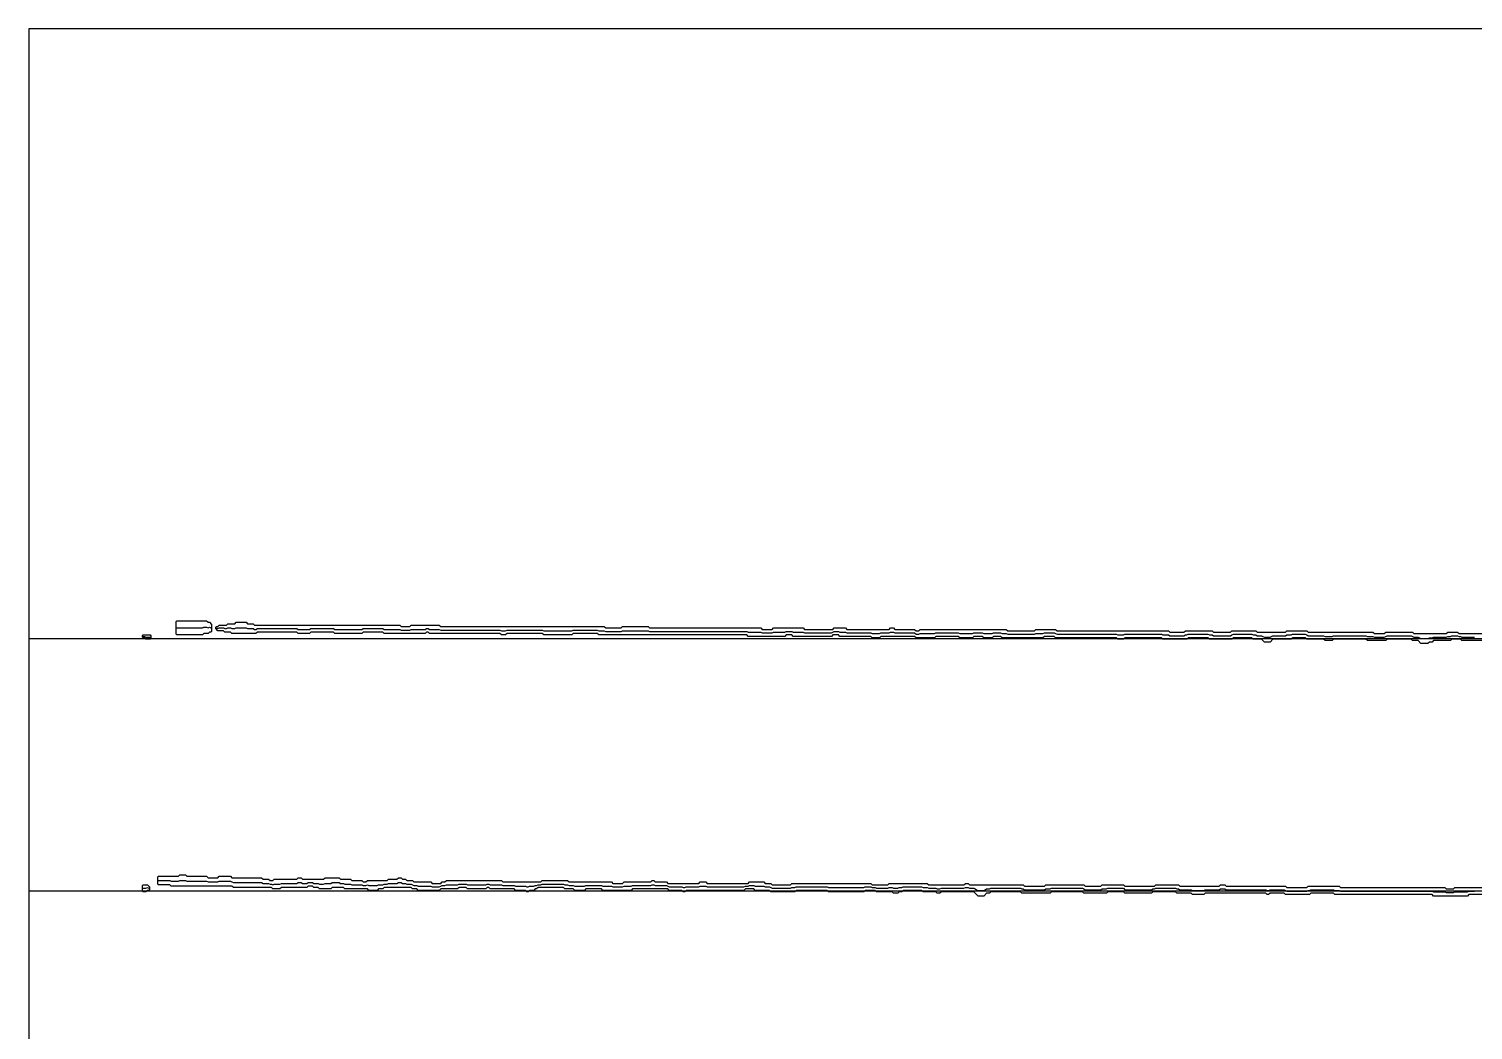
# Model space of a CAD drawing. Extents: x 0 to 57.2, y 0 to 39.6.
# Drawn here: x 0 to 28.58, y 19.8 to 39.6 of the extents above; entities that cross this region are included whole.
import ezdxf

# ---------------------------------------------------------------- set-up
doc = ezdxf.new("R2010")
doc.units = 13
for name, color, linetype in [('DESIGN_SCAN_PATH', 5, 'Continuous'), ('SEM_FRAME', 8, 'Continuous'), ('SEM_OBSERVED_CENTERLINES', 3, 'Continuous'), ('SEM_OBSERVED_CONTOURS', 2, 'Continuous')]:
    doc.layers.add(name, color=color, linetype=linetype)

msp = doc.modelspace()

# ---------------------------------------------------------------- linework, layer by layer
at = {"layer": 'DESIGN_SCAN_PATH'}
for points in [[(0, 27.54717), (50, 27.54717)], [(50, 22.55128), (0, 22.55128)]]:
    msp.add_lwpolyline(points, dxfattribs=at)
at = {"layer": 'SEM_FRAME'}
msp.add_lwpolyline([(0, 0), (57.15968, 0), (57.15968, 39.60429), (0, 39.60429)], close=True, dxfattribs=at)
at = {"layer": 'SEM_OBSERVED_CENTERLINES'}
for points in [[(2.93055, 27.756495), (2.95846, 27.756495), (2.98637, 27.756495), (3.01428, 27.756495), (3.04219, 27.756495), (3.0701, 27.756495), (3.09801, 27.756495), (3.12592, 27.756495), (3.15383, 27.756495), (3.18174, 27.756495), (3.20965, 27.756495), (3.23756, 27.756495), (3.26547, 27.756495), (3.29338, 27.756495), (3.32129, 27.756495), (3.3492, 27.756495), (3.37711, 27.756495), (3.40502, 27.756495), (3.43293, 27.756495), (3.46084, 27.77045), (3.48875, 27.77045), (3.51666, 27.77045), (3.54457, 27.756495), (3.57248, 27.77045), (3.60039, 27.756495)], [(3.71203, 27.756495), (3.73994, 27.74254), (3.76785, 27.756495), (3.79576, 27.756495), (3.82367, 27.756495), (3.85158, 27.756495), (3.87949, 27.74254), (3.9074, 27.74254), (3.93531, 27.756495), (3.96322, 27.756495), (3.99113, 27.756495), (4.01904, 27.74254), (4.04695, 27.74254), (4.07486, 27.74254), (4.10277, 27.756495), (4.13068, 27.756495), (4.15859, 27.756495), (4.1865, 27.756495), (4.21441, 27.756495), (4.24232, 27.756495), (4.27023, 27.756495), (4.29814, 27.756495), (4.32605, 27.74254), (4.35396, 27.74254), (4.38187, 27.74254), (4.40978, 27.74254), (4.43769, 27.74254), (4.4656, 27.728585), (4.49351, 27.728585), (4.52142, 27.74254), (4.54933, 27.74254), (4.57724, 27.74254), (4.60515, 27.74254), (4.63306, 27.74254), (4.66097, 27.74254), (4.68888, 27.74254), (4.71679, 27.74254), (4.7447, 27.74254), (4.77261, 27.74254), (4.80052, 27.74254), (4.82843, 27.74254), (4.85634, 27.74254), (4.88425, 27.74254), (4.91216, 27.74254), (4.94007, 27.74254), (4.96798, 27.74254), (4.99589, 27.74254), (5.0238, 27.74254), (5.05171, 27.74254), (5.07962, 27.74254), (5.10753, 27.74254), (5.13544, 27.74254), (5.16335, 27.74254), (5.19126, 27.74254), (5.21917, 27.74254), (5.24708, 27.74254), (5.27499, 27.74254), (5.3029, 27.74254), (5.33081, 27.728585), (5.35872, 27.728585), (5.38663, 27.728585), (5.41454, 27.728585), (5.44245, 27.728585), (5.47036, 27.728585), (5.49827, 27.728585), (5.52618, 27.728585), (5.55409, 27.728585), (5.582, 27.74254), (5.60991, 27.74254), (5.63782, 27.74254), (5.66573, 27.74254), (5.69364, 27.74254), (5.72155, 27.74254), (5.74946, 27.74254), (5.77737, 27.74254), (5.80528, 27.74254), (5.83319, 27.74254), (5.8611, 27.74254), (5.88901, 27.74254), (5.91692, 27.74254), (5.94483, 27.74254), (5.97274, 27.74254), (6.00065, 27.74254), (6.02856, 27.74254), (6.05647, 27.728585), (6.08438, 27.728585), (6.11229, 27.728585), (6.1402, 27.728585), (6.16811, 27.728585), (6.19602, 27.728585), (6.22393, 27.728585), (6.25184, 27.728585), (6.27975, 27.728585), (6.30766, 27.728585), (6.33557, 27.728585), (6.36348, 27.728585), (6.39139, 27.728585), (6.4193, 27.728585), (6.44721, 27.728585), (6.47512, 27.728585), (6.50303, 27.728585), (6.53094, 27.728585), (6.55885, 27.728585), (6.58676, 27.728585), (6.61467, 27.74254), (6.64258, 27.74254), (6.67049, 27.74254), (6.6984, 27.74254), (6.72631, 27.74254), (6.75422, 27.74254), (6.78213, 27.74254), (6.81004, 27.74254), (6.83795, 27.74254), (6.86586, 27.74254), (6.89377, 27.74254), (6.92168, 27.74254), (6.94959, 27.74254), (6.9775, 27.74254), (7.00541, 27.74254), (7.03332, 27.728585), (7.06123, 27.728585), (7.08914, 27.728585), (7.11705, 27.728585), (7.14496, 27.728585), (7.17287, 27.728585), (7.20078, 27.728585), (7.22869, 27.728585), (7.2566, 27.728585), (7.28451, 27.728585), (7.31242, 27.728585), (7.34033, 27.728585), (7.36824, 27.71463), (7.39615, 27.71463), (7.42406, 27.71463), (7.45197, 27.71463), (7.47988, 27.71463), (7.50779, 27.71463), (7.5357, 27.71463), (7.56361, 27.728585), (7.59152, 27.728585), (7.61943, 27.728585), (7.64734, 27.728585), (7.67525, 27.728585), (7.70316, 27.728585), (7.73107, 27.728585), (7.75898, 27.728585), (7.78689, 27.728585), (7.8148, 27.728585), (7.84271, 27.728585), (7.87062, 27.74254), (7.89853, 27.74254), (7.92644, 27.728585), (7.95435, 27.728585), (7.98226, 27.728585), (8.01017, 27.728585), (8.03808, 27.728585), (8.06599, 27.728585), (8.0939, 27.728585), (8.12181, 27.728585), (8.14972, 27.71463), (8.17763, 27.71463), (8.20554, 27.71463), (8.23345, 27.71463), (8.26136, 27.71463), (8.28927, 27.71463), (8.31718, 27.71463), (8.34509, 27.71463), (8.373, 27.71463), (8.40091, 27.71463), (8.42882, 27.71463), (8.45673, 27.71463), (8.48464, 27.71463), (8.51255, 27.71463), (8.54046, 27.71463), (8.56837, 27.71463), (8.59628, 27.71463), (8.62419, 27.71463), (8.6521, 27.71463), (8.68001, 27.71463), (8.70792, 27.71463), (8.73583, 27.71463), (8.76374, 27.71463), (8.79165, 27.71463), (8.81956, 27.71463), (8.84747, 27.71463), (8.87538, 27.71463), (8.90329, 27.71463), (8.9312, 27.71463), (8.95911, 27.71463), (8.98702, 27.71463), (9.01493, 27.71463), (9.04284, 27.71463), (9.07075, 27.71463), (9.09866, 27.71463), (9.12657, 27.71463), (9.15448, 27.71463), (9.18239, 27.71463), (9.2103, 27.71463), (9.23821, 27.71463), (9.26612, 27.71463), (9.29403, 27.71463), (9.32194, 27.71463), (9.34985, 27.700675), (9.37776, 27.700675), (9.40567, 27.700675), (9.43358, 27.700675), (9.46149, 27.71463), (9.4894, 27.71463), (9.51731, 27.71463), (9.54522, 27.71463), (9.57313, 27.71463), (9.60104, 27.71463), (9.62895, 27.71463), (9.65686, 27.71463), (9.68477, 27.71463), (9.71268, 27.71463), (9.74059, 27.71463), (9.7685, 27.71463), (9.79641, 27.71463), (9.82432, 27.71463), (9.85223, 27.71463), (9.88014, 27.71463), (9.90805, 27.71463), (9.93596, 27.71463), (9.96387, 27.71463), (9.99178, 27.71463), (10.01969, 27.71463), (10.0476, 27.71463), (10.07551, 27.71463), (10.10342, 27.71463), (10.13133, 27.71463), (10.15924, 27.71463), (10.18715, 27.700675), (10.21506, 27.700675), (10.24297, 27.700675), (10.27088, 27.700675), (10.29879, 27.700675), (10.3267, 27.700675), (10.35461, 27.700675), (10.38252, 27.700675), (10.41043, 27.700675), (10.43834, 27.700675), (10.46625, 27.700675), (10.49416, 27.700675), (10.52207, 27.700675), (10.54998, 27.700675), (10.57789, 27.700675), (10.6058, 27.700675), (10.63371, 27.700675), (10.66162, 27.700675), (10.68953, 27.700675), (10.71744, 27.700675), (10.74535, 27.700675), (10.77326, 27.71463), (10.80117, 27.71463), (10.82908, 27.71463), (10.85699, 27.71463), (10.8849, 27.71463), (10.91281, 27.71463), (10.94072, 27.71463), (10.96863, 27.71463), (10.99654, 27.71463), (11.02445, 27.71463), (11.05236, 27.71463), (11.08027, 27.71463), (11.10818, 27.71463), (11.13609, 27.71463), (11.164, 27.71463), (11.19191, 27.71463), (11.21982, 27.71463), (11.24773, 27.71463), (11.27564, 27.700675), (11.30355, 27.700675), (11.33146, 27.700675), (11.35937, 27.700675), (11.38728, 27.700675), (11.41519, 27.68672), (11.4431, 27.68672), (11.47101, 27.68672), (11.49892, 27.68672), (11.52683, 27.68672), (11.55474, 27.68672), (11.58265, 27.68672), (11.61056, 27.68672), (11.63847, 27.68672), (11.66638, 27.68672), (11.69429, 27.68672), (11.7222, 27.68672), (11.75011, 27.700675), (11.77802, 27.700675), (11.80593, 27.700675), (11.83384, 27.700675), (11.86175, 27.700675), (11.88966, 27.700675), (11.91757, 27.700675), (11.94548, 27.700675), (11.97339, 27.700675), (12.0013, 27.700675), (12.02921, 27.700675), (12.05712, 27.700675), (12.08503, 27.700675), (12.11294, 27.700675), (12.14085, 27.700675), (12.16876, 27.700675), (12.19667, 27.700675), (12.22458, 27.700675), (12.25249, 27.700675), (12.2804, 27.68672), (12.30831, 27.68672), (12.33622, 27.68672), (12.36413, 27.68672), (12.39204, 27.68672), (12.41995, 27.68672), (12.44786, 27.68672), (12.47577, 27.68672), (12.50368, 27.68672), (12.53159, 27.68672), (12.5595, 27.68672), (12.58741, 27.68672), (12.61532, 27.68672), (12.64323, 27.68672), (12.67114, 27.68672), (12.69905, 27.68672), (12.72696, 27.68672), (12.75487, 27.68672), (12.78278, 27.68672), (12.81069, 27.68672), (12.8386, 27.68672), (12.86651, 27.68672), (12.89442, 27.68672), (12.92233, 27.68672), (12.95024, 27.68672), (12.97815, 27.68672), (13.00606, 27.68672), (13.03397, 27.68672), (13.06188, 27.68672), (13.08979, 27.68672), (13.1177, 27.68672), (13.14561, 27.68672), (13.17352, 27.68672), (13.20143, 27.68672), (13.22934, 27.68672), (13.25725, 27.68672), (13.28516, 27.68672), (13.31307, 27.68672), (13.34098, 27.68672), (13.36889, 27.68672), (13.3968, 27.68672), (13.42471, 27.68672), (13.45262, 27.68672), (13.48053, 27.68672), (13.50844, 27.68672), (13.53635, 27.68672), (13.56426, 27.68672), (13.59217, 27.68672), (13.62008, 27.68672), (13.64799, 27.68672), (13.6759, 27.68672), (13.70381, 27.68672), (13.73172, 27.68672), (13.75963, 27.68672), (13.78754, 27.68672), (13.81545, 27.68672), (13.84336, 27.68672), (13.87127, 27.68672), (13.89918, 27.68672), (13.92709, 27.68672), (13.955, 27.68672), (13.98291, 27.68672), (14.01082, 27.68672), (14.03873, 27.68672), (14.06664, 27.68672), (14.09455, 27.68672), (14.12246, 27.68672), (14.15037, 27.68672), (14.17828, 27.68672), (14.20619, 27.68672), (14.2341, 27.672765), (14.26201, 27.672765), (14.28992, 27.672765), (14.31783, 27.672765), (14.34574, 27.672765), (14.37365, 27.672765), (14.40156, 27.672765), (14.42947, 27.672765), (14.45738, 27.672765), (14.48529, 27.672765), (14.5132, 27.65881), (14.54111, 27.65881), (14.56902, 27.65881), (14.59693, 27.65881), (14.62484, 27.65881), (14.65275, 27.65881), (14.68066, 27.65881), (14.70857, 27.65881), (14.73648, 27.672765), (14.76439, 27.672765), (14.7923, 27.672765), (14.82021, 27.672765), (14.84812, 27.672765), (14.87603, 27.672765), (14.90394, 27.672765), (14.93185, 27.672765), (14.95976, 27.672765), (14.98767, 27.68672), (15.01558, 27.68672), (15.04349, 27.68672), (15.0714, 27.68672), (15.09931, 27.68672), (15.12722, 27.672765), (15.15513, 27.672765), (15.18304, 27.672765), (15.21095, 27.672765), (15.23886, 27.672765), (15.26677, 27.672765), (15.29468, 27.672765), (15.32259, 27.672765), (15.3505, 27.65881), (15.37841, 27.65881), (15.40632, 27.65881), (15.43423, 27.65881), (15.46214, 27.65881), (15.49005, 27.65881), (15.51796, 27.65881), (15.54587, 27.65881), (15.57378, 27.65881), (15.60169, 27.65881), (15.6296, 27.65881), (15.65751, 27.65881), (15.68542, 27.65881), (15.71333, 27.65881), (15.74124, 27.65881), (15.76915, 27.65881), (15.79706, 27.65881), (15.82497, 27.65881), (15.85288, 27.65881), (15.88079, 27.65881), (15.9087, 27.672765), (15.93661, 27.68672), (15.96452, 27.68672), (15.99243, 27.68672), (16.02034, 27.68672), (16.04825, 27.672765), (16.07616, 27.672765), (16.10407, 27.672765), (16.13198, 27.672765), (16.15989, 27.672765), (16.1878, 27.65881), (16.21571, 27.65881), (16.24362, 27.65881), (16.27153, 27.65881), (16.29944, 27.65881), (16.32735, 27.65881), (16.35526, 27.65881), (16.38317, 27.65881), (16.41108, 27.65881), (16.43899, 27.65881), (16.4669, 27.65881), (16.49481, 27.65881), (16.52272, 27.65881), (16.55063, 27.65881), (16.57854, 27.65881), (16.60645, 27.65881), (16.63436, 27.65881), (16.66227, 27.65881), (16.69018, 27.644855), (16.71809, 27.644855), (16.746, 27.644855), (16.77391, 27.644855), (16.80182, 27.644855), (16.82973, 27.644855), (16.85764, 27.65881), (16.88555, 27.65881), (16.91346, 27.65881), (16.94137, 27.65881), (16.96928, 27.65881), (16.99719, 27.65881), (17.0251, 27.65881), (17.05301, 27.672765), (17.08092, 27.672765), (17.10883, 27.672765), (17.13674, 27.65881), (17.16465, 27.65881), (17.19256, 27.65881), (17.22047, 27.65881), (17.24838, 27.65881), (17.27629, 27.65881), (17.3042, 27.65881), (17.33211, 27.65881), (17.36002, 27.65881), (17.38793, 27.65881), (17.41584, 27.65881), (17.44375, 27.65881), (17.47166, 27.65881), (17.49957, 27.65881), (17.52748, 27.65881), (17.55539, 27.6309), (17.5833, 27.6309), (17.61121, 27.6309), (17.63912, 27.644855), (17.66703, 27.644855), (17.69494, 27.644855), (17.72285, 27.644855), (17.75076, 27.644855), (17.77867, 27.644855), (17.80658, 27.644855), (17.83449, 27.644855), (17.8624, 27.644855), (17.89031, 27.644855), (17.91822, 27.644855), (17.94613, 27.65881), (17.97404, 27.65881), (18.00195, 27.65881), (18.02986, 27.65881), (18.05777, 27.65881), (18.08568, 27.65881), (18.11359, 27.65881), (18.1415, 27.65881), (18.16941, 27.65881), (18.19732, 27.65881), (18.22523, 27.65881), (18.25314, 27.65881), (18.28105, 27.65881), (18.30896, 27.65881), (18.33687, 27.65881), (18.36478, 27.65881), (18.39269, 27.65881), (18.4206, 27.644855), (18.44851, 27.644855), (18.47642, 27.644855), (18.50433, 27.644855), (18.53224, 27.644855), (18.56015, 27.644855), (18.58806, 27.644855), (18.61597, 27.644855), (18.64388, 27.644855), (18.67179, 27.644855), (18.6997, 27.65881), (18.72761, 27.65881), (18.75552, 27.65881), (18.78343, 27.65881), (18.81134, 27.65881), (18.83925, 27.65881), (18.86716, 27.65881), (18.89507, 27.644855), (18.92298, 27.644855), (18.95089, 27.644855), (18.9788, 27.644855), (19.00671, 27.644855), (19.03462, 27.644855), (19.06253, 27.644855), (19.09044, 27.65881), (19.11835, 27.65881), (19.14626, 27.65881), (19.17417, 27.65881), (19.20208, 27.65881), (19.22999, 27.65881), (19.2579, 27.644855), (19.28581, 27.644855), (19.31372, 27.644855), (19.34163, 27.644855), (19.36954, 27.6309), (19.39745, 27.6309), (19.42536, 27.6309), (19.45327, 27.6309), (19.48118, 27.6309), (19.50909, 27.6309), (19.537, 27.6309), (19.56491, 27.6309), (19.59282, 27.6309), (19.62073, 27.6309), (19.64864, 27.6309), (19.67655, 27.6309), (19.70446, 27.6309), (19.73237, 27.6309), (19.76028, 27.6309), (19.78819, 27.6309), (19.8161, 27.6309), (19.84401, 27.6309), (19.87192, 27.6309), (19.89983, 27.6309), (19.92774, 27.644855), (19.95565, 27.644855), (19.98356, 27.644855), (20.01147, 27.644855), (20.03938, 27.644855), (20.06729, 27.644855), (20.0952, 27.65881), (20.12311, 27.65881), (20.15102, 27.65881), (20.17893, 27.65881), (20.20684, 27.65881), (20.23475, 27.65881), (20.26266, 27.65881), (20.29057, 27.65881), (20.31848, 27.644855), (20.34639, 27.6309), (20.3743, 27.6309), (20.40221, 27.6309), (20.43012, 27.6309), (20.45803, 27.6309), (20.48594, 27.6309), (20.51385, 27.6309), (20.54176, 27.6309), (20.56967, 27.6309), (20.59758, 27.6309), (20.62549, 27.6309), (20.6534, 27.6309), (20.68131, 27.6309), (20.70922, 27.6309), (20.73713, 27.6309), (20.76504, 27.6309), (20.79295, 27.6309), (20.82086, 27.6309), (20.84877, 27.6309), (20.87668, 27.6309), (20.90459, 27.6309), (20.9325, 27.6309), (20.96041, 27.6309), (20.98832, 27.6309), (21.01623, 27.6309), (21.04414, 27.6309), (21.07205, 27.6309), (21.09996, 27.6309), (21.12787, 27.6309), (21.15578, 27.6309), (21.18369, 27.6309), (21.2116, 27.6309), (21.23951, 27.6309), (21.26742, 27.6309), (21.29533, 27.6309), (21.32324, 27.6309), (21.35115, 27.6309), (21.37906, 27.6309), (21.40697, 27.6309), (21.43488, 27.6309), (21.46279, 27.6309), (21.4907, 27.6309), (21.51861, 27.6309), (21.54652, 27.616945), (21.57443, 27.616945), (21.60234, 27.616945), (21.63025, 27.616945), (21.65816, 27.616945), (21.68607, 27.6309), (21.71398, 27.6309), (21.74189, 27.6309), (21.7698, 27.6309), (21.79771, 27.6309), (21.82562, 27.6309), (21.85353, 27.6309), (21.88144, 27.6309), (21.90935, 27.6309), (21.93726, 27.6309), (21.96517, 27.6309), (21.99308, 27.6309), (22.02099, 27.6309), (22.0489, 27.6309), (22.07681, 27.6309), (22.10472, 27.6309), (22.13263, 27.6309), (22.16054, 27.6309), (22.18845, 27.6309), (22.21636, 27.6309), (22.24427, 27.6309), (22.27218, 27.6309), (22.30009, 27.6309), (22.328, 27.6309), (22.35591, 27.6309), (22.38382, 27.6309), (22.41173, 27.6309), (22.43964, 27.616945), (22.46755, 27.616945), (22.49546, 27.616945), (22.52337, 27.616945), (22.55128, 27.616945), (22.57919, 27.60299), (22.6071, 27.60299), (22.63501, 27.60299), (22.66292, 27.60299), (22.69083, 27.60299), (22.71874, 27.60299), (22.74665, 27.60299), (22.77456, 27.60299), (22.80247, 27.60299), (22.83038, 27.60299), (22.85829, 27.60299), (22.8862, 27.616945), (22.91411, 27.616945), (22.94202, 27.6309), (22.96993, 27.6309), (22.99784, 27.6309), (23.02575, 27.6309), (23.05366, 27.6309), (23.08157, 27.6309), (23.10948, 27.6309), (23.13739, 27.6309), (23.1653, 27.6309), (23.19321, 27.6309), (23.22112, 27.6309), (23.24903, 27.6309), (23.27694, 27.6309), (23.30485, 27.6309), (23.33276, 27.6309), (23.36067, 27.616945), (23.38858, 27.616945), (23.41649, 27.616945), (23.4444, 27.60299), (23.47231, 27.60299), (23.50022, 27.60299), (23.52813, 27.60299), (23.55604, 27.60299), (23.58395, 27.60299), (23.61186, 27.60299), (23.63977, 27.60299), (23.66768, 27.60299), (23.69559, 27.60299), (23.7235, 27.60299), (23.75141, 27.60299), (23.77932, 27.60299), (23.80723, 27.616945), (23.83514, 27.6309), (23.86305, 27.6309), (23.89096, 27.6309), (23.91887, 27.6309), (23.94678, 27.6309), (23.97469, 27.6309), (24.0026, 27.6309), (24.03051, 27.6309), (24.05842, 27.6309), (24.08633, 27.6309), (24.11424, 27.6309), (24.14215, 27.6309), (24.17006, 27.6309), (24.19797, 27.6309), (24.22588, 27.616945), (24.25379, 27.616945), (24.2817, 27.616945), (24.30961, 27.60299), (24.33752, 27.60299), (24.36543, 27.60299), (24.39334, 27.60299), (24.42125, 27.589035), (24.44916, 27.57508), (24.47707, 27.57508), (24.50498, 27.57508), (24.53289, 27.57508), (24.5608, 27.57508), (24.58871, 27.589035), (24.61662, 27.60299), (24.64453, 27.60299), (24.67244, 27.60299), (24.70035, 27.60299), (24.72826, 27.60299), (24.75617, 27.60299), (24.78408, 27.60299), (24.81199, 27.60299), (24.8399, 27.60299), (24.86781, 27.60299), (24.89572, 27.616945), (24.92363, 27.616945), (24.95154, 27.616945), (24.97945, 27.616945), (25.00736, 27.6309), (25.03527, 27.6309), (25.06318, 27.6309), (25.09109, 27.6309), (25.119, 27.6309), (25.14691, 27.6309), (25.17482, 27.6309), (25.20273, 27.6309), (25.23064, 27.6309), (25.25855, 27.6309), (25.28646, 27.616945), (25.31437, 27.60299), (25.34228, 27.60299), (25.37019, 27.60299), (25.3981, 27.60299), (25.42601, 27.60299), (25.45392, 27.60299), (25.48183, 27.60299), (25.50974, 27.60299), (25.53765, 27.60299), (25.56556, 27.60299), (25.59347, 27.60299), (25.62138, 27.60299), (25.64929, 27.589035), (25.6772, 27.589035), (25.70511, 27.589035), (25.73302, 27.589035), (25.76093, 27.589035), (25.78884, 27.589035), (25.81675, 27.60299), (25.84466, 27.60299), (25.87257, 27.60299), (25.90048, 27.60299), (25.92839, 27.60299), (25.9563, 27.60299), (25.98421, 27.60299), (26.01212, 27.60299), (26.04003, 27.60299), (26.06794, 27.60299), (26.09585, 27.60299), (26.12376, 27.60299), (26.15167, 27.60299), (26.17958, 27.60299), (26.20749, 27.60299), (26.2354, 27.60299), (26.26331, 27.60299), (26.29122, 27.60299), (26.31913, 27.60299), (26.34704, 27.60299), (26.37495, 27.60299), (26.40286, 27.60299), (26.43077, 27.60299), (26.45868, 27.60299), (26.48659, 27.589035), (26.5145, 27.589035), (26.54241, 27.589035), (26.57032, 27.589035), (26.59823, 27.589035), (26.62614, 27.57508), (26.65405, 27.57508), (26.68196, 27.57508), (26.70987, 27.57508), (26.73778, 27.57508), (26.76569, 27.57508), (26.7936, 27.57508), (26.82151, 27.57508), (26.84942, 27.589035), (26.87733, 27.60299), (26.90524, 27.60299), (26.93315, 27.60299), (26.96106, 27.60299), (26.98897, 27.60299), (27.01688, 27.60299), (27.04479, 27.60299), (27.0727, 27.60299), (27.10061, 27.60299), (27.12852, 27.60299), (27.15643, 27.60299), (27.18434, 27.60299), (27.21225, 27.60299), (27.24016, 27.60299), (27.26807, 27.60299), (27.29598, 27.60299), (27.32389, 27.60299), (27.3518, 27.60299), (27.37971, 27.589035), (27.40762, 27.57508), (27.43553, 27.57508), (27.46344, 27.57508), (27.49135, 27.57508), (27.51926, 27.561125), (27.54717, 27.54717), (27.57508, 27.54717), (27.60299, 27.54717), (27.6309, 27.54717), (27.65881, 27.54717), (27.68672, 27.54717), (27.71463, 27.561125), (27.74254, 27.561125), (27.77045, 27.561125), (27.79836, 27.57508), (27.82627, 27.57508), (27.85418, 27.57508), (27.88209, 27.57508), (27.91, 27.57508), (27.93791, 27.57508), (27.96582, 27.57508), (27.99373, 27.57508), (28.02164, 27.57508), (28.04955, 27.57508), (28.07746, 27.589035), (28.10537, 27.589035), (28.13328, 27.589035), (28.16119, 27.60299), (28.1891, 27.60299), (28.21701, 27.60299), (28.24492, 27.60299), (28.27283, 27.60299), (28.30074, 27.589035), (28.32865, 27.589035), (28.35656, 27.57508), (28.38447, 27.57508), (28.41238, 27.57508), (28.44029, 27.57508), (28.4682, 27.57508), (28.49611, 27.57508), (28.52402, 27.57508), (28.55193, 27.57508), (28.57984, 27.57508), (28.60775, 27.57508)], [(2.26071, 27.589035), (2.28862, 27.589035), (2.31653, 27.57508), (2.34444, 27.57508), (2.37235, 27.57508), (2.40026, 27.57508)], [(2.26071, 22.6071), (2.28862, 22.6071), (2.31653, 22.6071), (2.34444, 22.621055), (2.37235, 22.6071)], [(2.56772, 22.760605), (2.59563, 22.760605), (2.62354, 22.760605), (2.65145, 22.760605), (2.67936, 22.760605), (2.70727, 22.760605), (2.73518, 22.760605), (2.76309, 22.760605), (2.791, 22.760605), (2.81891, 22.74665), (2.84682, 22.74665), (2.87473, 22.74665), (2.90264, 22.74665), (2.93055, 22.74665), (2.95846, 22.74665), (2.98637, 22.760605), (3.01428, 22.760605), (3.04219, 22.760605), (3.0701, 22.760605), (3.09801, 22.760605), (3.12592, 22.74665), (3.15383, 22.74665), (3.18174, 22.74665), (3.20965, 22.74665), (3.23756, 22.74665), (3.26547, 22.74665), (3.29338, 22.74665), (3.32129, 22.74665), (3.3492, 22.74665), (3.37711, 22.74665), (3.40502, 22.74665), (3.43293, 22.74665), (3.46084, 22.74665), (3.48875, 22.74665), (3.51666, 22.74665), (3.54457, 22.732695), (3.57248, 22.732695), (3.60039, 22.732695), (3.6283, 22.732695), (3.65621, 22.732695), (3.68412, 22.732695), (3.71203, 22.732695), (3.73994, 22.732695), (3.76785, 22.74665), (3.79576, 22.74665), (3.82367, 22.74665), (3.85158, 22.74665), (3.87949, 22.74665), (3.9074, 22.74665), (3.93531, 22.74665), (3.96322, 22.74665), (3.99113, 22.74665), (4.01904, 22.732695), (4.04695, 22.71874), (4.07486, 22.71874), (4.10277, 22.71874), (4.13068, 22.71874), (4.15859, 22.71874), (4.1865, 22.71874), (4.21441, 22.71874), (4.24232, 22.71874), (4.27023, 22.71874), (4.29814, 22.71874), (4.32605, 22.71874), (4.35396, 22.71874), (4.38187, 22.71874), (4.40978, 22.71874), (4.43769, 22.71874), (4.4656, 22.71874), (4.49351, 22.71874), (4.52142, 22.71874), (4.54933, 22.71874), (4.57724, 22.71874), (4.60515, 22.71874), (4.63306, 22.704785), (4.66097, 22.704785), (4.68888, 22.704785), (4.71679, 22.704785), (4.7447, 22.704785), (4.77261, 22.69083), (4.80052, 22.69083), (4.82843, 22.676875), (4.85634, 22.69083), (4.88425, 22.69083), (4.91216, 22.69083), (4.94007, 22.69083), (4.96798, 22.69083), (4.99589, 22.704785), (5.0238, 22.704785), (5.05171, 22.704785), (5.07962, 22.704785), (5.10753, 22.704785), (5.13544, 22.704785), (5.16335, 22.704785), (5.19126, 22.704785), (5.21917, 22.704785), (5.24708, 22.704785), (5.27499, 22.704785), (5.3029, 22.704785), (5.33081, 22.71874), (5.35872, 22.71874), (5.38663, 22.71874), (5.41454, 22.704785), (5.44245, 22.704785), (5.47036, 22.704785), (5.49827, 22.704785), (5.52618, 22.71874), (5.55409, 22.71874), (5.582, 22.71874), (5.60991, 22.71874), (5.63782, 22.704785), (5.66573, 22.704785), (5.69364, 22.704785), (5.72155, 22.704785), (5.74946, 22.69083), (5.77737, 22.69083), (5.80528, 22.69083), (5.83319, 22.69083), (5.8611, 22.704785), (5.88901, 22.704785), (5.91692, 22.704785), (5.94483, 22.704785), (5.97274, 22.704785), (6.00065, 22.71874), (6.02856, 22.71874), (6.05647, 22.71874), (6.08438, 22.71874), (6.11229, 22.71874), (6.1402, 22.71874), (6.16811, 22.704785), (6.19602, 22.704785), (6.22393, 22.704785), (6.25184, 22.69083), (6.27975, 22.69083), (6.30766, 22.69083), (6.33557, 22.69083), (6.36348, 22.69083), (6.39139, 22.676875), (6.4193, 22.676875), (6.44721, 22.676875), (6.47512, 22.676875), (6.50303, 22.676875), (6.53094, 22.676875), (6.55885, 22.676875), (6.58676, 22.676875), (6.61467, 22.66292), (6.64258, 22.66292), (6.67049, 22.66292), (6.6984, 22.676875), (6.72631, 22.66292), (6.75422, 22.66292), (6.78213, 22.66292), (6.81004, 22.66292), (6.83795, 22.66292), (6.86586, 22.66292), (6.89377, 22.66292), (6.92168, 22.676875), (6.94959, 22.676875), (6.9775, 22.676875), (7.00541, 22.676875), (7.03332, 22.69083), (7.06123, 22.69083), (7.08914, 22.69083), (7.11705, 22.704785), (7.14496, 22.704785), (7.17287, 22.704785), (7.20078, 22.704785), (7.22869, 22.704785), (7.2566, 22.704785), (7.28451, 22.704785), (7.31242, 22.71874), (7.34033, 22.71874), (7.36824, 22.71874), (7.39615, 22.704785), (7.42406, 22.704785), (7.45197, 22.704785), (7.47988, 22.69083), (7.50779, 22.69083), (7.5357, 22.69083), (7.56361, 22.69083), (7.59152, 22.676875), (7.61943, 22.66292), (7.64734, 22.66292), (7.67525, 22.66292), (7.70316, 22.648965), (7.73107, 22.648965), (7.75898, 22.648965), (7.78689, 22.648965), (7.8148, 22.648965), (7.84271, 22.648965), (7.87062, 22.648965), (7.89853, 22.648965), (7.92644, 22.648965), (7.95435, 22.648965), (7.98226, 22.63501), (8.01017, 22.63501), (8.03808, 22.63501), (8.06599, 22.63501), (8.0939, 22.63501), (8.12181, 22.63501), (8.14972, 22.648965), (8.17763, 22.66292), (8.20554, 22.66292), (8.23345, 22.66292), (8.26136, 22.676875), (8.28927, 22.676875), (8.31718, 22.676875), (8.34509, 22.676875), (8.373, 22.676875), (8.40091, 22.676875), (8.42882, 22.676875), (8.45673, 22.676875), (8.48464, 22.676875), (8.51255, 22.69083), (8.54046, 22.69083), (8.56837, 22.69083), (8.59628, 22.69083), (8.62419, 22.69083), (8.6521, 22.69083), (8.68001, 22.676875), (8.70792, 22.676875), (8.73583, 22.676875), (8.76374, 22.676875), (8.79165, 22.676875), (8.81956, 22.676875), (8.84747, 22.676875), (8.87538, 22.676875), (8.90329, 22.676875), (8.9312, 22.676875), (8.95911, 22.676875), (8.98702, 22.676875), (9.01493, 22.676875), (9.04284, 22.676875), (9.07075, 22.69083), (9.09866, 22.69083), (9.12657, 22.676875), (9.15448, 22.676875), (9.18239, 22.676875), (9.2103, 22.676875), (9.23821, 22.676875), (9.26612, 22.676875), (9.29403, 22.676875), (9.32194, 22.676875), (9.34985, 22.676875), (9.37776, 22.66292), (9.40567, 22.66292), (9.43358, 22.66292), (9.46149, 22.66292), (9.4894, 22.66292), (9.51731, 22.66292), (9.54522, 22.66292), (9.57313, 22.66292), (9.60104, 22.66292), (9.62895, 22.648965), (9.65686, 22.648965), (9.68477, 22.648965), (9.71268, 22.648965), (9.74059, 22.648965), (9.7685, 22.648965), (9.79641, 22.648965), (9.82432, 22.648965), (9.85223, 22.63501), (9.88014, 22.63501), (9.90805, 22.648965), (9.93596, 22.648965), (9.96387, 22.648965), (9.99178, 22.648965), (10.01969, 22.66292), (10.0476, 22.66292), (10.07551, 22.676875), (10.10342, 22.676875), (10.13133, 22.676875), (10.15924, 22.69083), (10.18715, 22.69083), (10.21506, 22.69083), (10.24297, 22.69083), (10.27088, 22.69083), (10.29879, 22.69083), (10.3267, 22.69083), (10.35461, 22.69083), (10.38252, 22.69083), (10.41043, 22.69083), (10.43834, 22.69083), (10.46625, 22.69083), (10.49416, 22.69083), (10.52207, 22.69083), (10.54998, 22.69083), (10.57789, 22.69083), (10.6058, 22.676875), (10.63371, 22.676875), (10.66162, 22.676875), (10.68953, 22.66292), (10.71744, 22.66292), (10.74535, 22.66292), (10.77326, 22.66292), (10.80117, 22.648965), (10.82908, 22.648965), (10.85699, 22.648965), (10.8849, 22.648965), (10.91281, 22.648965), (10.94072, 22.648965), (10.96863, 22.648965), (10.99654, 22.648965), (11.02445, 22.66292), (11.05236, 22.66292), (11.08027, 22.66292), (11.10818, 22.66292), (11.13609, 22.66292), (11.164, 22.66292), (11.19191, 22.66292), (11.21982, 22.66292), (11.24773, 22.66292), (11.27564, 22.66292), (11.30355, 22.66292), (11.33146, 22.66292), (11.35937, 22.648965), (11.38728, 22.648965), (11.41519, 22.648965), (11.4431, 22.648965), (11.47101, 22.648965), (11.49892, 22.648965), (11.52683, 22.648965), (11.55474, 22.63501), (11.58265, 22.63501), (11.61056, 22.63501), (11.63847, 22.63501), (11.66638, 22.63501), (11.69429, 22.63501), (11.7222, 22.63501), (11.75011, 22.63501), (11.77802, 22.648965), (11.80593, 22.648965), (11.83384, 22.648965), (11.86175, 22.648965), (11.88966, 22.648965), (11.91757, 22.648965), (11.94548, 22.66292), (11.97339, 22.66292), (12.0013, 22.66292), (12.02921, 22.66292), (12.05712, 22.66292), (12.08503, 22.66292), (12.11294, 22.66292), (12.14085, 22.66292), (12.16876, 22.66292), (12.19667, 22.66292), (12.22458, 22.66292), (12.25249, 22.66292), (12.2804, 22.66292), (12.30831, 22.66292), (12.33622, 22.676875), (12.36413, 22.676875), (12.39204, 22.66292), (12.41995, 22.66292), (12.44786, 22.66292), (12.47577, 22.66292), (12.50368, 22.66292), (12.53159, 22.66292), (12.5595, 22.66292), (12.58741, 22.66292), (12.61532, 22.66292), (12.64323, 22.648965), (12.67114, 22.63501), (12.69905, 22.63501), (12.72696, 22.63501), (12.75487, 22.63501), (12.78278, 22.63501), (12.81069, 22.63501), (12.8386, 22.63501), (12.86651, 22.63501), (12.89442, 22.63501), (12.92233, 22.63501), (12.95024, 22.621055), (12.97815, 22.621055), (13.00606, 22.63501), (13.03397, 22.63501), (13.06188, 22.63501), (13.08979, 22.63501), (13.1177, 22.63501), (13.14561, 22.63501), (13.17352, 22.63501), (13.20143, 22.63501), (13.22934, 22.63501), (13.25725, 22.63501), (13.28516, 22.648965), (13.31307, 22.648965), (13.34098, 22.648965), (13.36889, 22.648965), (13.3968, 22.648965), (13.42471, 22.63501), (13.45262, 22.63501), (13.48053, 22.63501), (13.50844, 22.63501), (13.53635, 22.63501), (13.56426, 22.63501), (13.59217, 22.63501), (13.62008, 22.63501), (13.64799, 22.63501), (13.6759, 22.63501), (13.70381, 22.63501), (13.73172, 22.63501), (13.75963, 22.63501), (13.78754, 22.63501), (13.81545, 22.63501), (13.84336, 22.63501), (13.87127, 22.63501), (13.89918, 22.63501), (13.92709, 22.63501), (13.955, 22.63501), (13.98291, 22.63501), (14.01082, 22.63501), (14.03873, 22.63501), (14.06664, 22.63501), (14.09455, 22.63501), (14.12246, 22.63501), (14.15037, 22.63501), (14.17828, 22.648965), (14.20619, 22.648965), (14.2341, 22.648965), (14.26201, 22.66292), (14.28992, 22.66292), (14.31783, 22.66292), (14.34574, 22.66292), (14.37365, 22.648965), (14.40156, 22.648965), (14.42947, 22.648965), (14.45738, 22.648965), (14.48529, 22.648965), (14.5132, 22.648965), (14.54111, 22.648965), (14.56902, 22.63501), (14.59693, 22.63501), (14.62484, 22.63501), (14.65275, 22.63501), (14.68066, 22.621055), (14.70857, 22.6071), (14.73648, 22.6071), (14.76439, 22.6071), (14.7923, 22.6071), (14.82021, 22.6071), (14.84812, 22.6071), (14.87603, 22.6071), (14.90394, 22.6071), (14.93185, 22.6071), (14.95976, 22.6071), (14.98767, 22.6071), (15.01558, 22.6071), (15.04349, 22.6071), (15.0714, 22.6071), (15.09931, 22.621055), (15.12722, 22.621055), (15.15513, 22.621055), (15.18304, 22.63501), (15.21095, 22.63501), (15.23886, 22.63501), (15.26677, 22.63501), (15.29468, 22.63501), (15.32259, 22.63501), (15.3505, 22.63501), (15.37841, 22.63501), (15.40632, 22.63501), (15.43423, 22.63501), (15.46214, 22.63501), (15.49005, 22.63501), (15.51796, 22.63501), (15.54587, 22.63501), (15.57378, 22.63501), (15.60169, 22.63501), (15.6296, 22.63501), (15.65751, 22.63501), (15.68542, 22.63501), (15.71333, 22.63501), (15.74124, 22.63501), (15.76915, 22.63501), (15.79706, 22.63501), (15.82497, 22.621055), (15.85288, 22.621055), (15.88079, 22.621055), (15.9087, 22.621055), (15.93661, 22.621055), (15.96452, 22.621055), (15.99243, 22.621055), (16.02034, 22.621055), (16.04825, 22.621055), (16.07616, 22.621055), (16.10407, 22.621055), (16.13198, 22.621055), (16.15989, 22.621055), (16.1878, 22.621055), (16.21571, 22.621055), (16.24362, 22.621055), (16.27153, 22.621055), (16.29944, 22.621055), (16.32735, 22.621055), (16.35526, 22.621055), (16.38317, 22.621055), (16.41108, 22.621055), (16.43899, 22.621055), (16.4669, 22.621055), (16.49481, 22.621055), (16.52272, 22.621055), (16.55063, 22.63501), (16.57854, 22.63501), (16.60645, 22.63501), (16.63436, 22.63501), (16.66227, 22.63501), (16.69018, 22.621055), (16.71809, 22.621055), (16.746, 22.621055), (16.77391, 22.6071), (16.80182, 22.6071), (16.82973, 22.6071), (16.85764, 22.6071), (16.88555, 22.6071), (16.91346, 22.6071), (16.94137, 22.6071), (16.96928, 22.6071), (16.99719, 22.6071), (17.0251, 22.621055), (17.05301, 22.621055), (17.08092, 22.621055), (17.10883, 22.6071), (17.13674, 22.6071), (17.16465, 22.6071), (17.19256, 22.6071), (17.22047, 22.621055), (17.24838, 22.621055), (17.27629, 22.621055), (17.3042, 22.63501), (17.33211, 22.63501), (17.36002, 22.63501), (17.38793, 22.63501), (17.41584, 22.63501), (17.44375, 22.63501), (17.47166, 22.63501), (17.49957, 22.63501), (17.52748, 22.63501), (17.55539, 22.63501), (17.5833, 22.63501), (17.61121, 22.63501), (17.63912, 22.63501), (17.66703, 22.63501), (17.69494, 22.621055), (17.72285, 22.621055), (17.75076, 22.621055), (17.77867, 22.621055), (17.80658, 22.6071), (17.83449, 22.6071), (17.8624, 22.6071), (17.89031, 22.6071), (17.91822, 22.6071), (17.94613, 22.6071), (17.97404, 22.593145), (18.00195, 22.593145), (18.02986, 22.593145), (18.05777, 22.6071), (18.08568, 22.6071), (18.11359, 22.6071), (18.1415, 22.6071), (18.16941, 22.6071), (18.19732, 22.6071), (18.22523, 22.6071), (18.25314, 22.6071), (18.28105, 22.6071), (18.30896, 22.6071), (18.33687, 22.6071), (18.36478, 22.6071), (18.39269, 22.6071), (18.4206, 22.6071), (18.44851, 22.6071), (18.47642, 22.6071), (18.50433, 22.6071), (18.53224, 22.621055), (18.56015, 22.621055), (18.58806, 22.621055), (18.61597, 22.6071), (18.64388, 22.6071), (18.67179, 22.6071), (18.6997, 22.6071), (18.72761, 22.593145), (18.75552, 22.57919), (18.78343, 22.565235), (18.81134, 22.565235), (18.83925, 22.565235), (18.86716, 22.565235), (18.89507, 22.565235), (18.92298, 22.57919), (18.95089, 22.593145), (18.9788, 22.593145), (19.00671, 22.593145), (19.03462, 22.6071), (19.06253, 22.6071), (19.09044, 22.6071), (19.11835, 22.6071), (19.14626, 22.6071), (19.17417, 22.6071), (19.20208, 22.6071), (19.22999, 22.6071), (19.2579, 22.6071), (19.28581, 22.6071), (19.31372, 22.6071), (19.34163, 22.6071), (19.36954, 22.6071), (19.39745, 22.6071), (19.42536, 22.6071), (19.45327, 22.6071), (19.48118, 22.6071), (19.50909, 22.6071), (19.537, 22.6071), (19.56491, 22.6071), (19.59282, 22.6071), (19.62073, 22.6071), (19.64864, 22.593145), (19.67655, 22.593145), (19.70446, 22.57919), (19.73237, 22.57919), (19.76028, 22.57919), (19.78819, 22.57919), (19.8161, 22.57919), (19.84401, 22.57919), (19.87192, 22.57919), (19.89983, 22.57919), (19.92774, 22.57919), (19.95565, 22.57919), (19.98356, 22.57919), (20.01147, 22.57919), (20.03938, 22.57919), (20.06729, 22.57919), (20.0952, 22.57919), (20.12311, 22.593145), (20.15102, 22.593145), (20.17893, 22.593145), (20.20684, 22.593145), (20.23475, 22.6071), (20.26266, 22.6071), (20.29057, 22.6071), (20.31848, 22.6071), (20.34639, 22.6071), (20.3743, 22.6071), (20.40221, 22.6071), (20.43012, 22.6071), (20.45803, 22.6071), (20.48594, 22.6071), (20.51385, 22.6071), (20.54176, 22.6071), (20.56967, 22.6071), (20.59758, 22.6071), (20.62549, 22.6071), (20.6534, 22.6071), (20.68131, 22.6071), (20.70922, 22.6071), (20.73713, 22.6071), (20.76504, 22.6071), (20.79295, 22.6071), (20.82086, 22.6071), (20.84877, 22.6071), (20.87668, 22.593145), (20.90459, 22.57919), (20.9325, 22.57919), (20.96041, 22.57919), (20.98832, 22.57919), (21.01623, 22.57919), (21.04414, 22.57919), (21.07205, 22.57919), (21.09996, 22.57919), (21.12787, 22.57919), (21.15578, 22.57919), (21.18369, 22.57919), (21.2116, 22.57919), (21.23951, 22.593145), (21.26742, 22.593145), (21.29533, 22.593145), (21.32324, 22.593145), (21.35115, 22.6071), (21.37906, 22.6071), (21.40697, 22.6071), (21.43488, 22.6071), (21.46279, 22.6071), (21.4907, 22.6071), (21.51861, 22.6071), (21.54652, 22.6071), (21.57443, 22.6071), (21.60234, 22.6071), (21.63025, 22.6071), (21.65816, 22.6071), (21.68607, 22.57919), (21.71398, 22.57919), (21.74189, 22.57919), (21.7698, 22.57919), (21.79771, 22.57919), (21.82562, 22.57919), (21.85353, 22.57919), (21.88144, 22.57919), (21.90935, 22.57919), (21.93726, 22.57919), (21.96517, 22.57919), (21.99308, 22.57919), (22.02099, 22.57919), (22.0489, 22.57919), (22.07681, 22.57919), (22.10472, 22.57919), (22.13263, 22.57919), (22.16054, 22.57919), (22.18845, 22.57919), (22.21636, 22.57919), (22.24427, 22.593145), (22.27218, 22.593145), (22.30009, 22.6071), (22.328, 22.6071), (22.35591, 22.6071), (22.38382, 22.6071), (22.41173, 22.6071), (22.43964, 22.6071), (22.46755, 22.6071), (22.49546, 22.6071), (22.52337, 22.6071), (22.55128, 22.6071), (22.57919, 22.6071), (22.6071, 22.6071), (22.63501, 22.6071), (22.66292, 22.6071), (22.69083, 22.6071), (22.71874, 22.593145), (22.74665, 22.593145), (22.77456, 22.57919), (22.80247, 22.57919), (22.83038, 22.57919), (22.85829, 22.57919), (22.8862, 22.57919), (22.91411, 22.57919), (22.94202, 22.57919), (22.96993, 22.57919), (22.99784, 22.57919), (23.02575, 22.565235), (23.05366, 22.565235), (23.08157, 22.565235), (23.10948, 22.565235), (23.13739, 22.565235), (23.1653, 22.565235), (23.19321, 22.565235), (23.22112, 22.565235), (23.24903, 22.565235), (23.27694, 22.57919), (23.30485, 22.57919), (23.33276, 22.57919), (23.36067, 22.57919), (23.38858, 22.57919), (23.41649, 22.57919), (23.4444, 22.57919), (23.47231, 22.57919), (23.50022, 22.57919), (23.52813, 22.57919), (23.55604, 22.57919), (23.58395, 22.593145), (23.61186, 22.593145), (23.63977, 22.593145), (23.66768, 22.593145), (23.69559, 22.57919), (23.7235, 22.57919), (23.75141, 22.57919), (23.77932, 22.57919), (23.80723, 22.57919), (23.83514, 22.57919), (23.86305, 22.57919), (23.89096, 22.57919), (23.91887, 22.57919), (23.94678, 22.57919), (23.97469, 22.57919), (24.0026, 22.57919), (24.03051, 22.57919), (24.05842, 22.57919), (24.08633, 22.57919), (24.11424, 22.57919), (24.14215, 22.57919), (24.17006, 22.57919), (24.19797, 22.57919), (24.22588, 22.57919), (24.25379, 22.57919), (24.2817, 22.57919), (24.30961, 22.57919), (24.33752, 22.57919), (24.36543, 22.57919), (24.39334, 22.57919), (24.42125, 22.57919), (24.44916, 22.57919), (24.47707, 22.57919), (24.50498, 22.565235), (24.53289, 22.565235), (24.5608, 22.57919), (24.58871, 22.57919), (24.61662, 22.57919), (24.64453, 22.57919), (24.67244, 22.57919), (24.70035, 22.57919), (24.72826, 22.57919), (24.75617, 22.57919), (24.78408, 22.57919), (24.81199, 22.57919), (24.8399, 22.57919), (24.86781, 22.565235), (24.89572, 22.55128), (24.92363, 22.55128), (24.95154, 22.55128), (24.97945, 22.55128), (25.00736, 22.55128), (25.03527, 22.55128), (25.06318, 22.55128), (25.09109, 22.55128), (25.119, 22.55128), (25.14691, 22.55128), (25.17482, 22.55128), (25.20273, 22.55128), (25.23064, 22.55128), (25.25855, 22.55128), (25.28646, 22.55128), (25.31437, 22.565235), (25.34228, 22.565235), (25.37019, 22.57919), (25.3981, 22.57919), (25.42601, 22.57919), (25.45392, 22.57919), (25.48183, 22.57919), (25.50974, 22.57919), (25.53765, 22.57919), (25.56556, 22.57919), (25.59347, 22.57919), (25.62138, 22.57919), (25.64929, 22.57919), (25.6772, 22.57919), (25.70511, 22.57919), (25.73302, 22.57919), (25.76093, 22.57919), (25.78884, 22.57919), (25.81675, 22.57919), (25.84466, 22.565235), (25.87257, 22.565235), (25.90048, 22.565235), (25.92839, 22.565235), (25.9563, 22.55128), (25.98421, 22.55128), (26.01212, 22.55128), (26.04003, 22.55128), (26.06794, 22.55128), (26.09585, 22.55128), (26.12376, 22.55128), (26.15167, 22.55128), (26.17958, 22.55128), (26.20749, 22.55128), (26.2354, 22.55128), (26.26331, 22.55128), (26.29122, 22.55128), (26.31913, 22.55128), (26.34704, 22.55128), (26.37495, 22.55128), (26.40286, 22.55128), (26.43077, 22.55128), (26.45868, 22.55128), (26.48659, 22.55128), (26.5145, 22.55128), (26.54241, 22.55128), (26.57032, 22.55128), (26.59823, 22.55128), (26.62614, 22.55128), (26.65405, 22.55128), (26.68196, 22.55128), (26.70987, 22.55128), (26.73778, 22.55128), (26.76569, 22.55128), (26.7936, 22.55128), (26.82151, 22.55128), (26.84942, 22.55128), (26.87733, 22.55128), (26.90524, 22.55128), (26.93315, 22.55128), (26.96106, 22.55128), (26.98897, 22.55128), (27.01688, 22.55128), (27.04479, 22.55128), (27.0727, 22.55128), (27.10061, 22.55128), (27.12852, 22.55128), (27.15643, 22.55128), (27.18434, 22.55128), (27.21225, 22.55128), (27.24016, 22.55128), (27.26807, 22.55128), (27.29598, 22.55128), (27.32389, 22.55128), (27.3518, 22.55128), (27.37971, 22.55128), (27.40762, 22.55128), (27.43553, 22.55128), (27.46344, 22.55128), (27.49135, 22.55128), (27.51926, 22.55128), (27.54717, 22.55128), (27.57508, 22.55128), (27.60299, 22.55128), (27.6309, 22.55128), (27.65881, 22.55128), (27.68672, 22.55128), (27.71463, 22.55128), (27.74254, 22.55128), (27.77045, 22.55128), (27.79836, 22.537325), (27.82627, 22.537325), (27.85418, 22.537325), (27.88209, 22.537325), (27.91, 22.537325), (27.93791, 22.537325), (27.96582, 22.537325), (27.99373, 22.537325), (28.02164, 22.537325), (28.04955, 22.52337), (28.07746, 22.52337), (28.10537, 22.52337), (28.13328, 22.52337), (28.16119, 22.52337), (28.1891, 22.52337), (28.21701, 22.537325), (28.24492, 22.537325), (28.27283, 22.537325), (28.30074, 22.537325), (28.32865, 22.537325), (28.35656, 22.537325), (28.38447, 22.537325), (28.41238, 22.537325), (28.44029, 22.537325), (28.4682, 22.537325), (28.49611, 22.55128), (28.52402, 22.55128), (28.55193, 22.55128), (28.57984, 22.55128), (28.60775, 22.55128)]]:
    msp.add_lwpolyline(points, dxfattribs=at)
at = {"layer": 'SEM_OBSERVED_CONTOURS'}
for points in [[(3.43293, 27.616945), (2.93055, 27.616945), (2.916595, 27.6309), (2.916595, 27.88209), (2.93055, 27.896045), (3.51666, 27.896045), (3.54457, 27.868135), (3.57248, 27.868135), (3.614345, 27.82627), (3.614345, 27.68672), (3.60039, 27.672765), (3.57248, 27.672765), (3.54457, 27.644855), (3.46084, 27.644855)], [(2.40026, 27.533215), (2.31653, 27.533215), (2.28862, 27.561125), (2.26071, 27.561125), (2.246755, 27.57508), (2.246755, 27.60299), (2.26071, 27.616945), (2.40026, 27.616945), (2.414215, 27.60299), (2.414215, 27.54717)], [(2.31653, 22.537325), (2.26071, 22.537325), (2.246755, 22.55128), (2.246755, 22.66292), (2.26071, 22.676875), (2.34444, 22.676875), (2.386305, 22.63501), (2.386305, 22.57919), (2.37235, 22.565235), (2.34444, 22.565235)]]:
    msp.add_lwpolyline(points, close=True, dxfattribs=at)
for points in [[(29.5846, 27.505305), (28.35656, 27.505305), (28.32865, 27.533215), (28.16119, 27.533215), (28.13328, 27.505305), (27.79836, 27.505305), (27.77045, 27.477395), (27.71463, 27.477395), (27.68672, 27.449485), (27.54717, 27.449485), (27.49135, 27.505305), (27.37971, 27.505305), (27.3518, 27.533215), (26.87733, 27.533215), (26.84942, 27.505305), (26.48659, 27.505305), (26.45868, 27.533215), (25.81675, 27.533215), (25.78884, 27.505305), (25.64929, 27.505305), (25.62138, 27.533215), (25.28646, 27.533215), (25.25855, 27.561125), (25.00736, 27.561125), (24.97945, 27.533215), (24.61662, 27.533215), (24.5608, 27.477395), (24.44916, 27.477395), (24.39334, 27.533215), (24.22588, 27.533215), (24.19797, 27.561125), (23.83514, 27.561125), (23.80723, 27.533215), (23.36067, 27.533215), (23.33276, 27.561125), (22.94202, 27.561125), (22.91411, 27.533215), (22.43964, 27.533215), (22.41173, 27.561125), (21.68607, 27.561125), (21.65816, 27.533215), (21.54652, 27.533215), (21.51861, 27.561125), (20.31848, 27.561125), (20.29057, 27.589035), (20.0952, 27.589035), (20.06729, 27.561125), (19.2579, 27.561125), (19.22999, 27.589035), (19.09044, 27.589035), (19.06253, 27.561125), (18.89507, 27.561125), (18.86716, 27.589035), (18.6997, 27.589035), (18.67179, 27.561125), (18.4206, 27.561125), (18.39269, 27.589035), (17.94613, 27.589035), (17.91822, 27.561125), (17.55539, 27.561125), (17.52748, 27.589035), (16.85764, 27.589035), (16.82973, 27.561125), (16.69018, 27.561125), (16.66227, 27.589035), (16.04825, 27.589035), (16.02034, 27.616945), (15.9087, 27.616945), (15.88079, 27.589035), (15.12722, 27.589035), (15.09931, 27.616945), (14.98767, 27.616945), (14.95976, 27.589035), (14.2341, 27.589035), (14.20619, 27.616945), (11.27564, 27.616945), (11.24773, 27.644855), (10.77326, 27.644855), (10.74535, 27.616945), (10.18715, 27.616945), (10.15924, 27.644855), (9.46149, 27.644855), (9.43358, 27.616945), (9.34985, 27.616945), (9.32194, 27.644855), (7.92644, 27.644855), (7.89853, 27.672765), (7.87062, 27.672765), (7.84271, 27.644855), (7.03332, 27.644855), (7.00541, 27.672765), (6.61467, 27.672765), (6.58676, 27.644855), (6.05647, 27.644855), (6.02856, 27.672765), (5.582, 27.672765), (5.55409, 27.644855), (5.33081, 27.644855), (5.3029, 27.672765), (4.52142, 27.672765), (4.49351, 27.644855), (4.01904, 27.644855), (3.99113, 27.672765), (3.87949, 27.672765), (3.85158, 27.700675), (3.73994, 27.700675), (3.698075, 27.74254), (3.698075, 27.77045), (3.71203, 27.784405), (3.73994, 27.784405), (3.76785, 27.812315), (3.9074, 27.812315), (3.93531, 27.840225), (4.07486, 27.840225), (4.10277, 27.868135), (4.29814, 27.868135), (4.32605, 27.840225), (4.43769, 27.840225), (4.4656, 27.812315), (7.34033, 27.812315), (7.36824, 27.784405), (7.5357, 27.784405), (7.56361, 27.812315), (8.12181, 27.812315), (8.14972, 27.784405), (11.38728, 27.784405), (11.41519, 27.756495), (11.7222, 27.756495), (11.75011, 27.784405), (12.25249, 27.784405), (12.2804, 27.756495), (14.48529, 27.756495), (14.5132, 27.728585), (14.70857, 27.728585), (14.73648, 27.756495), (15.32259, 27.756495), (15.3505, 27.728585), (15.9087, 27.728585), (15.93661, 27.756495), (16.15989, 27.756495), (16.1878, 27.728585), (17.0251, 27.728585), (17.05301, 27.756495), (17.10883, 27.756495), (17.13674, 27.728585), (17.52748, 27.728585), (17.55539, 27.700675), (17.61121, 27.700675), (17.63912, 27.728585), (19.34163, 27.728585), (19.36954, 27.700675), (19.89983, 27.700675), (19.92774, 27.728585), (20.31848, 27.728585), (20.34639, 27.700675), (22.55128, 27.700675), (22.57919, 27.672765), (22.85829, 27.672765), (22.8862, 27.700675), (23.41649, 27.700675), (23.4444, 27.672765), (23.77932, 27.672765), (23.80723, 27.700675), (24.2817, 27.700675), (24.30961, 27.672765), (24.86781, 27.672765), (24.89572, 27.700675), (25.28646, 27.700675), (25.31437, 27.672765), (26.59823, 27.672765), (26.62614, 27.644855), (26.82151, 27.644855), (26.84942, 27.672765), (27.37971, 27.672765), (27.40762, 27.644855), (28.04955, 27.644855), (28.07746, 27.672765), (28.27283, 27.672765), (28.30074, 27.644855), (29.61251, 27.644855)], [(28.99849, 22.481505), (28.49611, 22.481505), (28.4682, 22.453595), (27.79836, 22.453595), (27.77045, 22.481505), (25.84466, 22.481505), (25.81675, 22.509415), (25.37019, 22.509415), (25.34228, 22.481505), (24.86781, 22.481505), (24.8399, 22.509415), (24.5608, 22.509415), (24.53289, 22.481505), (24.50498, 22.481505), (24.47707, 22.509415), (23.27694, 22.509415), (23.24903, 22.481505), (23.02575, 22.481505), (22.99784, 22.509415), (22.71874, 22.509415), (22.69083, 22.537325), (22.24427, 22.537325), (22.21636, 22.509415), (21.68607, 22.509415), (21.65816, 22.537325), (21.35115, 22.537325), (21.32324, 22.509415), (20.87668, 22.509415), (20.84877, 22.537325), (20.23475, 22.537325), (20.20684, 22.509415), (19.64864, 22.509415), (19.62073, 22.537325), (19.03462, 22.537325), (19.00671, 22.509415), (18.95089, 22.509415), (18.89507, 22.453595), (18.78343, 22.453595), (18.6997, 22.537325), (18.05777, 22.537325), (18.02986, 22.509415), (17.97404, 22.509415), (17.94613, 22.537325), (17.69494, 22.537325), (17.66703, 22.565235), (17.3042, 22.565235), (17.27629, 22.537325), (17.22047, 22.537325), (17.19256, 22.509415), (17.10883, 22.509415), (17.08092, 22.537325), (16.77391, 22.537325), (16.746, 22.565235), (16.55063, 22.565235), (16.52272, 22.537325), (15.82497, 22.537325), (15.79706, 22.565235), (15.18304, 22.565235), (15.15513, 22.537325), (14.68066, 22.537325), (14.65275, 22.565235), (14.37365, 22.565235), (14.34574, 22.593145), (14.17828, 22.593145), (14.15037, 22.565235), (13.00606, 22.565235), (12.97815, 22.537325), (12.95024, 22.537325), (12.92233, 22.565235), (12.67114, 22.565235), (12.64323, 22.593145), (11.94548, 22.593145), (11.91757, 22.565235), (11.35937, 22.565235), (11.33146, 22.593145), (11.02445, 22.593145), (10.99654, 22.565235), (10.80117, 22.565235), (10.77326, 22.593145), (10.6058, 22.593145), (10.57789, 22.621055), (10.07551, 22.621055), (10.0476, 22.593145), (10.01969, 22.593145), (9.99178, 22.565235), (9.90805, 22.565235), (9.88014, 22.537325), (9.85223, 22.537325), (9.82432, 22.565235), (9.62895, 22.565235), (9.60104, 22.593145), (9.12657, 22.593145), (9.09866, 22.621055), (9.07075, 22.621055), (9.04284, 22.593145), (8.68001, 22.593145), (8.6521, 22.621055), (8.51255, 22.621055), (8.48464, 22.593145), (8.14972, 22.593145), (8.12181, 22.565235), (7.70316, 22.565235), (7.67525, 22.593145), (7.59152, 22.593145), (7.56361, 22.621055), (7.03332, 22.621055), (7.00541, 22.593145), (6.92168, 22.593145), (6.89377, 22.565235), (6.72631, 22.565235), (6.6984, 22.593145), (6.25184, 22.593145), (6.22393, 22.621055), (6.00065, 22.621055), (5.97274, 22.593145), (5.74946, 22.593145), (5.72155, 22.621055), (5.63782, 22.621055), (5.60991, 22.648965), (5.52618, 22.648965), (5.49827, 22.621055), (4.99589, 22.621055), (4.96798, 22.593145), (4.82843, 22.593145), (4.80052, 22.621055), (4.04695, 22.621055), (4.01904, 22.648965), (2.81891, 22.648965), (2.791, 22.676875), (2.56772, 22.676875), (2.553765, 22.69083), (2.553765, 22.83038), (2.56772, 22.844335), (2.95846, 22.844335), (2.98637, 22.872245), (3.09801, 22.872245), (3.12592, 22.844335), (3.51666, 22.844335), (3.54457, 22.816425), (3.73994, 22.816425), (3.76785, 22.844335), (3.99113, 22.844335), (4.01904, 22.816425), (4.60515, 22.816425), (4.63306, 22.788515), (4.7447, 22.788515), (4.77261, 22.760605), (4.82843, 22.760605), (4.85634, 22.788515), (5.3029, 22.788515), (5.33081, 22.816425), (5.38663, 22.816425), (5.41454, 22.788515), (5.83319, 22.788515), (5.8611, 22.816425), (6.1402, 22.816425), (6.16811, 22.788515), (6.36348, 22.788515), (6.39139, 22.760605), (6.58676, 22.760605), (6.61467, 22.732695), (6.67049, 22.732695), (6.6984, 22.760605), (7.08914, 22.760605), (7.11705, 22.788515), (7.28451, 22.788515), (7.31242, 22.816425), (7.36824, 22.816425), (7.39615, 22.788515), (7.45197, 22.788515), (7.47988, 22.760605), (7.59152, 22.760605), (7.61943, 22.732695), (7.95435, 22.732695), (7.98226, 22.704785), (8.14972, 22.704785), (8.17763, 22.732695), (8.23345, 22.732695), (8.26136, 22.760605), (9.34985, 22.760605), (9.37776, 22.732695), (10.13133, 22.732695), (10.15924, 22.760605), (10.66162, 22.760605), (10.68953, 22.732695), (11.52683, 22.732695), (11.55474, 22.704785), (11.75011, 22.704785), (11.77802, 22.732695), (12.30831, 22.732695), (12.33622, 22.760605), (12.36413, 22.760605), (12.39204, 22.732695), (12.61532, 22.732695), (12.64323, 22.704785), (13.25725, 22.704785), (13.28516, 22.732695), (13.3968, 22.732695), (13.42471, 22.704785), (14.2341, 22.704785), (14.26201, 22.732695), (14.54111, 22.732695), (14.56902, 22.704785), (14.68066, 22.704785), (14.70857, 22.676875), (15.0714, 22.676875), (15.09931, 22.704785), (16.66227, 22.704785), (16.69018, 22.676875), (16.99719, 22.676875), (17.0251, 22.704785), (17.77867, 22.704785), (17.80658, 22.676875), (18.50433, 22.676875), (18.53224, 22.704785), (18.58806, 22.704785), (18.61597, 22.676875), (19.67655, 22.676875), (19.70446, 22.648965), (20.0952, 22.648965), (20.12311, 22.676875), (20.87668, 22.676875), (20.90459, 22.648965), (21.2116, 22.648965), (21.23951, 22.676875), (21.65816, 22.676875), (21.68607, 22.648965), (22.27218, 22.648965), (22.30009, 22.676875), (22.74665, 22.676875), (22.77456, 22.648965), (23.55604, 22.648965), (23.58395, 22.676875), (23.66768, 22.676875), (23.69559, 22.648965), (24.86781, 22.648965), (24.89572, 22.621055), (25.28646, 22.621055), (25.31437, 22.648965), (25.92839, 22.648965), (25.9563, 22.621055), (28.02164, 22.621055), (28.04955, 22.593145), (28.1891, 22.593145), (28.21701, 22.621055), (28.97058, 22.621055)]]:
    msp.add_lwpolyline(points, dxfattribs=at)

doc.saveas('drawing.dxf')
